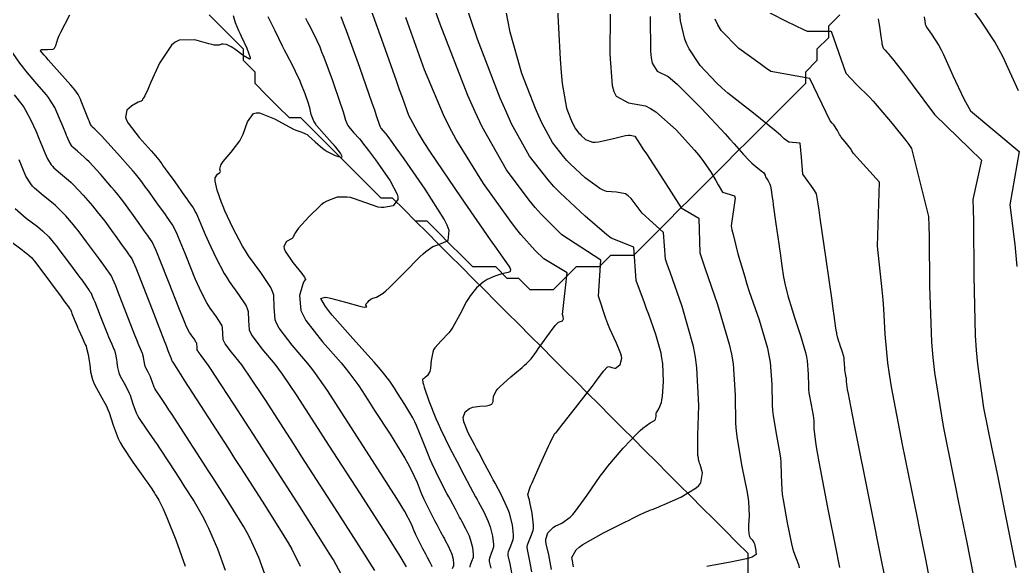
# Model space of a CAD drawing. Header units: metres. Extents: x 837117 to 838479, y 1189012 to 1191015.
# Drawn here: x 837686.6 to 837773.4, y 1190441.9 to 1190489.5 of the extents above; entities that cross this region are included whole.
import ezdxf

# ---------------------------------------------------------------- set-up
doc = ezdxf.new("R2010")
doc.units = ezdxf.units.M
doc.header["$LTSCALE"] = 0.3
for name, color, linetype in [('COTAS 10', 1, 'Continuous'), ('COTAS INT', 252, 'Continuous'), ('DRENAJE', 5, 'Continuous')]:
    doc.layers.add(name, color=color, linetype=linetype)

msp = doc.modelspace()

# ---------------------------------------------------------------- linework, layer by layer
at = {"layer": 'COTAS 10'}
for points in [[(837732.887, 1190441.624), (837732.653, 1190442.884), (837732.42, 1190443.842), (837732.402, 1190444.062), (837732.405, 1190444.261), (837732.58, 1190444.817), (837732.953, 1190445.205), (837733.079, 1190445.299), (837733.215, 1190445.387), (837733.792, 1190445.656), (837734.52, 1190446.171), (837734.752, 1190446.414), (837734.997, 1190446.701), (837735.992, 1190448.098), (837737.132, 1190449.749), (837737.469, 1190450.195), (837737.815, 1190450.637), (837739.141, 1190452.195), (837740.347, 1190453.463), (837740.616, 1190453.723), (837740.858, 1190453.944), (837741.502, 1190454.409), (837741.861, 1190454.619), (837741.924, 1190454.679), (837741.971, 1190454.738), (837742.008, 1190454.958), (837742.005, 1190455.197), (837742.027, 1190455.269), (837742.059, 1190455.343), (837742.254, 1190455.632), (837742.473, 1190456.182), (837742.52, 1190456.421), (837742.56, 1190456.698), (837742.654, 1190458.01), (837742.583, 1190459.587), (837742.52, 1190460.03), (837742.438, 1190460.476), (837741.982, 1190462.111), (837741.368, 1190463.84), (837741.186, 1190464.346), (837740.998, 1190464.863), (837740.277, 1190466.829), (837740.079, 1190469.709), (837738.086, 1190470.493), (837737.716, 1190470.8), (837735.813, 1190472.421), (837733.644, 1190474.454), (837733.107, 1190475.021), (837732.596, 1190475.59), (837730.98, 1190477.66), (837729.41, 1190480.489), (837728.929, 1190481.538), (837728.428, 1190482.701), (837726.45, 1190487.857), (837724.738, 1190492.958)], [(837761.981, 1190440.899), (837761.728, 1190442.145), (837761.493, 1190443.301), (837760.899, 1190446.232), (837760.225, 1190449.568), (837760.049, 1190450.443), (837759.877, 1190451.298), (837759.297, 1190454.208), (837758.856, 1190456.476), (837758.773, 1190456.926), (837758.706, 1190457.298), (837758.608, 1190457.998), (837758.602, 1190458.222), (837758.594, 1190458.293), (837758.584, 1190458.369), (837758.525, 1190458.679), (837758.466, 1190459.018), (837758.455, 1190459.113), (837758.448, 1190459.208), (837758.443, 1190459.555), (837758.417, 1190459.937), (837758.396, 1190460.055), (837758.369, 1190460.178), (837758.225, 1190460.665), (837758.059, 1190461.155), (837758.018, 1190461.281), (837757.98, 1190461.401), (837757.864, 1190461.8), (837757.776, 1190462.156), (837757.756, 1190462.25), (837757.738, 1190462.342), (837757.686, 1190462.658), (837757.53, 1190463.767), (837757.446, 1190464.359), (837757.343, 1190465.074), (837756.824, 1190468.688), (837756.311, 1190472.251), (837756.213, 1190472.934), (837756.134, 1190473.486), (837756.006, 1190474.385), (837755.821, 1190474.673), (837755.705, 1190474.839), (837755.562, 1190475.043), (837754.812, 1190476.095), (837754.691, 1190477.556), (837754.578, 1190478.798), (837753.582, 1190478.867), (837753.171, 1190479.154), (837752.868, 1190479.459), (837752.489, 1190479.805), (837750.495, 1190481.394), (837748.274, 1190483.161), (837747.751, 1190483.619), (837747.268, 1190484.063), (837745.858, 1190485.555), (837744.894, 1190487.006), (837744.693, 1190487.424), (837744.52, 1190487.849), (837744.132, 1190489.443), (837744.002, 1190491.15)], [(837773.596, 1190483.359), (837772.25, 1190486.296), (837771.888, 1190486.99), (837771.531, 1190487.631), (837770.279, 1190489.517), (837769.342, 1190490.823)], [(837711.46, 1190489.682), (837711.597, 1190489.408), (837711.731, 1190489.145), (837712.179, 1190488.282), (837712.683, 1190487.18), (837712.851, 1190486.765), (837713.033, 1190486.303), (837713.793, 1190484.24), (837714.481, 1190482.27), (837714.617, 1190481.866), (837714.73, 1190481.525), (837714.939, 1190480.803), (837715.08, 1190480.443), (837715.15, 1190480.329), (837715.233, 1190480.209), (837715.645, 1190479.724), (837716.147, 1190479.165), (837716.288, 1190478.998), (837716.429, 1190478.826), (837716.943, 1190478.16), (837717.547, 1190477.329), (837717.744, 1190477.052), (837717.954, 1190476.756), (837718.821, 1190475.519), (837719.443, 1190474.353), (837719.498, 1190474.101), (837719.503, 1190473.881), (837719.098, 1190473.34), (837718.285, 1190473.171), (837718.032, 1190473.184), (837717.767, 1190473.222), (837716.71, 1190473.578), (837715.635, 1190473.976), (837715.358, 1190474.04), (837715.09, 1190474.086), (837714.199, 1190474.086), (837713.314, 1190473.745), (837713.05, 1190473.575), (837712.777, 1190473.372), (837711.726, 1190472.367), (837710.85, 1190471.366), (837710.688, 1190471.166), (837710.562, 1190470.999), (837710.398, 1190470.673), (837710.345, 1190470.537), (837710.288, 1190470.49), (837710.213, 1190470.438), (837709.79, 1190470.217), (837709.546, 1190469.784), (837709.584, 1190469.599), (837709.668, 1190469.386), (837710.351, 1190468.381), (837711.117, 1190467.432), (837711.252, 1190467.255), (837711.354, 1190467.114), (837711.446, 1190466.912), (837711.289, 1190466.722), (837711.234, 1190466.589), (837711.175, 1190466.421), (837710.92, 1190465.521), (837711.054, 1190464.212), (837711.24, 1190463.786), (837711.49, 1190463.333), (837712.93, 1190461.466), (837714.546, 1190459.632), (837714.907, 1190459.2), (837715.231, 1190458.801), (837716.09, 1190457.632), (837716.881, 1190456.402), (837717.472, 1190455.485), (837718.813, 1190453.404), (837720.099, 1190451.327), (837720.373, 1190450.85), (837720.611, 1190450.417), (837721.176, 1190449.206), (837721.542, 1190448.267), (837721.655, 1190448.004), (837721.774, 1190447.74), (837722.244, 1190446.774), (837722.7, 1190445.896), (837722.81, 1190445.686), (837722.913, 1190445.491), (837723.223, 1190444.907), (837723.483, 1190444.423), (837723.554, 1190444.29), (837723.625, 1190444.158), (837723.877, 1190443.687), (837724.095, 1190443.222), (837724.144, 1190443.095), (837724.189, 1190442.967), (837724.311, 1190442.511), (837724.357, 1190442.107), (837724.353, 1190442.013), (837724.342, 1190441.926), (837724.245, 1190441.678)], [(837686.057, 1190482.998), (837686.728, 1190482.159), (837686.893, 1190481.917), (837687.049, 1190481.67), (837687.538, 1190480.744), (837687.93, 1190479.865), (837688.024, 1190479.648), (837688.113, 1190479.443), (837688.383, 1190478.798), (837688.611, 1190478.239), (837688.673, 1190478.088), (837688.735, 1190477.94), (837688.957, 1190477.417), (837689.263, 1190476.91), (837689.379, 1190476.772), (837689.508, 1190476.634), (837690.087, 1190476.144), (837690.795, 1190475.56), (837691.006, 1190475.363), (837691.224, 1190475.152), (837692.062, 1190474.262), (837692.887, 1190473.312), (837693.095, 1190473.061), (837693.294, 1190472.817), (837693.943, 1190471.98), (837694.529, 1190471.184), (837694.689, 1190470.964), (837694.848, 1190470.746), (837695.413, 1190469.96), (837695.888, 1190469.293), (837695.991, 1190469.149), (837696.08, 1190469.023), (837696.295, 1190468.716), (837696.65, 1190467.92), (837696.827, 1190467.486), (837697.037, 1190466.959), (837698.083, 1190464.283), (837699.105, 1190461.64), (837699.301, 1190461.134), (837699.459, 1190460.726), (837699.717, 1190460.066), (837699.726, 1190460.044), (837699.73, 1190460.032), (837699.735, 1190460.013), (837699.738, 1190459.993), (837699.74, 1190459.981), (837699.742, 1190459.96), (837699.748, 1190459.935), (837699.751, 1190459.928), (837699.755, 1190459.92), (837699.772, 1190459.888), (837699.791, 1190459.854), (837699.795, 1190459.844), (837699.8, 1190459.834), (837699.812, 1190459.795), (837699.828, 1190459.754), (837699.834, 1190459.741), (837699.841, 1190459.729), (837699.872, 1190459.68), (837700.314, 1190458.998), (837700.58, 1190458.586), (837700.908, 1190458.077), (837704.699, 1190452.185), (837705.271, 1190451.296), (837705.84, 1190450.413), (837707.871, 1190447.26), (837709.572, 1190444.539), (837709.933, 1190443.928), (837710.246, 1190443.378), (837710.979, 1190441.905)]]:
    msp.add_lwpolyline(points, dxfattribs=at)
at = {"layer": 'COTAS INT'}
for points in [[(837731.169, 1190441.407), (837730.966, 1190442.499), (837730.785, 1190443.358), (837730.782, 1190443.567), (837730.8, 1190443.762), (837731.037, 1190444.362), (837731.29, 1190445.008), (837731.317, 1190445.233), (837731.327, 1190445.478), (837731.209, 1190446.528), (837731.008, 1190447.496), (837730.965, 1190447.69), (837730.928, 1190447.85), (837730.84, 1190448.16), (837730.971, 1190448.62), (837731.072, 1190448.876), (837731.201, 1190449.187), (837731.901, 1190450.774), (837732.624, 1190452.358), (837732.767, 1190452.667), (837732.886, 1190452.92), (837733.111, 1190453.369), (837733.167, 1190453.44), (837733.18, 1190453.456), (837733.191, 1190453.47), (837733.222, 1190453.505), (837733.243, 1190453.525), (837733.248, 1190453.528), (837733.252, 1190453.531), (837733.268, 1190453.536), (837733.279, 1190453.537), (837733.281, 1190453.537), (837733.283, 1190453.538), (837733.288, 1190453.54), (837733.29, 1190453.543), (837733.29, 1190453.545), (837733.291, 1190453.546), (837733.291, 1190453.553), (837733.296, 1190453.563), (837733.298, 1190453.566), (837733.302, 1190453.57), (837733.321, 1190453.587), (837733.623, 1190453.966), (837733.805, 1190454.199), (837734.03, 1190454.487), (837735.199, 1190455.988), (837736.424, 1190457.572), (837736.684, 1190457.912), (837736.909, 1190458.209), (837737.439, 1190458.929), (837737.734, 1190459.246), (837737.812, 1190459.29), (837737.888, 1190459.314), (837738.148, 1190459.243), (837738.41, 1190459.163), (837738.487, 1190459.183), (837738.567, 1190459.22), (837738.869, 1190459.504), (837739.013, 1190460.031), (837738.993, 1190460.22), (837738.946, 1190460.429), (837738.56, 1190461.343), (837737.981, 1190462.604), (837737.813, 1190463.031), (837737.641, 1190463.493), (837736.994, 1190465.442), (837737.18, 1190468.575), (837733.787, 1190470.809), (837731.989, 1190472.59), (837731.471, 1190473.182), (837730.945, 1190473.818), (837728.972, 1190476.473), (837726.851, 1190480.203), (837726.231, 1190481.517), (837725.597, 1190482.952), (837723.191, 1190489.152), (837720.745, 1190495.997)], [(837716.817, 1190491.343), (837718.074, 1190487.847), (837719.353, 1190484.249), (837719.626, 1190483.482), (837719.863, 1190482.814), (837720.428, 1190481.228), (837721.326, 1190479.564), (837721.774, 1190478.847), (837722.308, 1190478.018), (837724.956, 1190474.099), (837727.554, 1190470.349), (837728.057, 1190469.628), (837728.466, 1190469.043), (837729.161, 1190468.077), (837729.234, 1190467.985), (837729.251, 1190467.952), (837729.267, 1190467.917), (837729.31, 1190467.762), (837729.299, 1190467.618), (837729.281, 1190467.588), (837729.255, 1190467.564), (837729.108, 1190467.513), (837728.815, 1190467.453), (837728.698, 1190467.422), (837728.566, 1190467.384), (837727.959, 1190467.198), (837727.283, 1190466.903), (837727.107, 1190466.798), (837726.936, 1190466.682), (837726.36, 1190466.179), (837725.805, 1190465.475), (837725.648, 1190465.233), (837725.489, 1190464.97), (837724.903, 1190463.852), (837724.289, 1190462.738), (837724.114, 1190462.478), (837723.935, 1190462.238), (837723.272, 1190461.549), (837722.724, 1190460.95), (837722.619, 1190460.768), (837722.535, 1190460.579), (837722.4, 1190459.839), (837722.349, 1190459.16), (837722.318, 1190459.01), (837722.28, 1190458.876), (837722.079, 1190458.53), (837721.862, 1190458.337), (837721.812, 1190458.3), (837721.768, 1190458.27), (837721.646, 1190458.221), (837721.676, 1190457.928), (837721.727, 1190457.745), (837721.797, 1190457.517), (837722.205, 1190456.324), (837722.808, 1190454.789), (837723.002, 1190454.345), (837723.206, 1190453.893), (837724.039, 1190452.194), (837724.861, 1190450.613), (837725.058, 1190450.235), (837725.243, 1190449.884), (837725.801, 1190448.833), (837726.27, 1190447.961), (837726.398, 1190447.723), (837726.525, 1190447.485), (837726.978, 1190446.637), (837727.371, 1190445.8), (837727.46, 1190445.57), (837727.54, 1190445.341), (837727.76, 1190444.519), (837727.842, 1190443.792), (837727.835, 1190443.623), (837727.816, 1190443.467), (837727.641, 1190443.02), (837727.477, 1190442.605), (837727.465, 1190442.469), (837727.467, 1190442.325), (837727.592, 1190441.73)], [(837733.343, 1190491.601), (837733.645, 1190486.105), (837733.735, 1190484.965), (837733.828, 1190483.991), (837734.187, 1190481.855), (837734.541, 1190480.934), (837734.63, 1190480.726), (837734.716, 1190480.539), (837734.996, 1190480.034), (837735.285, 1190479.664), (837735.376, 1190479.562), (837735.472, 1190479.461), (837735.86, 1190479.098), (837736.471, 1190478.888), (837736.708, 1190478.883), (837736.975, 1190478.901), (837738.182, 1190479.159), (837739.335, 1190479.446), (837739.566, 1190479.481), (837739.76, 1190479.498), (837740.145, 1190479.402), (837740.615, 1190478.682), (837740.862, 1190478.305), (837741.161, 1190477.852), (837742.662, 1190475.575), (837744.189, 1190473.145), (837745.738, 1190472.265), (837745.824, 1190469.215), (837746.026, 1190468.603), (837746.259, 1190467.911), (837747.357, 1190464.733), (837748.386, 1190461.266), (837748.574, 1190460.39), (837748.722, 1190459.552), (837748.907, 1190456.828), (837748.945, 1190454.36), (837748.999, 1190453.682), (837749.072, 1190453.007), (837749.491, 1190450.589), (837749.917, 1190448.467), (837749.993, 1190447.979), (837750.052, 1190447.534), (837750.113, 1190446.284), (837750.077, 1190445.457), (837750.074, 1190445.278), (837750.073, 1190445.121), (837750.096, 1190444.737), (837750.164, 1190444.506), (837750.192, 1190444.446), (837750.223, 1190444.388), (837750.371, 1190444.191), (837750.521, 1190443.98), (837750.554, 1190443.913), (837750.583, 1190443.842), (837750.659, 1190443.557), (837750.7, 1190443.269), (837750.708, 1190443.197), (837750.714, 1190443.129), (837750.722, 1190442.91), (837750.381, 1190442.691), (837750.166, 1190442.622), (837749.899, 1190442.551), (837748.503, 1190442.263), (837747.029, 1190441.988), (837746.713, 1190441.924), (837746.437, 1190441.866)], [(837734.819, 1190441.839), (837734.772, 1190442.036), (837734.755, 1190442.12), (837734.737, 1190442.217), (837734.661, 1190442.675), (837735.033, 1190443.33), (837735.297, 1190443.552), (837735.631, 1190443.792), (837737.422, 1190444.803), (837739.281, 1190445.735), (837739.659, 1190445.925), (837739.977, 1190446.085), (837740.629, 1190446.416), (837740.875, 1190446.54), (837740.937, 1190446.569), (837740.996, 1190446.596), (837741.187, 1190446.676), (837741.367, 1190446.742), (837741.419, 1190446.76), (837741.472, 1190446.779), (837741.674, 1190446.846), (837742.182, 1190447.053), (837742.429, 1190447.16), (837742.722, 1190447.288), (837744.162, 1190447.927), (837745.51, 1190448.725), (837745.745, 1190448.953), (837745.919, 1190449.184), (837746.049, 1190450.043), (837745.838, 1190450.757), (837745.798, 1190450.896), (837745.766, 1190451.009), (837745.717, 1190451.208), (837745.71, 1190451.279), (837745.704, 1190451.312), (837745.696, 1190451.352), (837745.655, 1190451.544), (837745.635, 1190452.355), (837745.64, 1190452.785), (837745.651, 1190453.304), (837745.729, 1190455.919), (837745.573, 1190459.187), (837745.435, 1190460.118), (837745.257, 1190461.059), (837744.274, 1190464.552), (837743.226, 1190467.534), (837743.008, 1190468.153), (837742.82, 1190468.683), (837742.658, 1190470.997), (837740.808, 1190472.699), (837739.836, 1190473.975), (837739.586, 1190474.199), (837739.345, 1190474.368), (837738.548, 1190474.515), (837737.682, 1190474.574), (837737.397, 1190474.688), (837737.094, 1190474.844), (837735.836, 1190475.759), (837734.558, 1190476.958), (837734.242, 1190477.292), (837733.941, 1190477.627), (837732.988, 1190478.847), (837732.063, 1190480.514), (837731.78, 1190481.132), (837731.484, 1190481.817), (837730.318, 1190484.856), (837729.283, 1190488.475), (837729.07, 1190489.526), (837728.889, 1190490.599)], [(837717.503, 1190441.524), (837717.095, 1190442.168), (837716.595, 1190442.956), (837714.009, 1190446.984), (837711.133, 1190451.449), (837710.448, 1190452.511), (837709.813, 1190453.498), (837707.923, 1190456.435), (837706.518, 1190458.556), (837706.188, 1190459.028), (837705.883, 1190459.452), (837704.997, 1190460.567), (837704.443, 1190461.295), (837704.347, 1190461.475), (837704.277, 1190461.645), (837704.233, 1190462.181), (837704.22, 1190462.695), (837704.17, 1190462.852), (837704.099, 1190463.015), (837703.674, 1190463.656), (837703.135, 1190464.397), (837702.992, 1190464.622), (837702.852, 1190464.856), (837702.367, 1190465.776), (837701.865, 1190466.89), (837701.714, 1190467.247), (837701.557, 1190467.625), (837700.945, 1190469.162), (837700.385, 1190470.565), (837700.261, 1190470.858), (837700.15, 1190471.11), (837699.86, 1190471.675), (837699.528, 1190472.148), (837699.39, 1190472.342), (837699.233, 1190472.564), (837698.5, 1190473.592), (837697.76, 1190474.625), (837697.598, 1190474.85), (837697.455, 1190475.049), (837697.093, 1190475.547), (837696.635, 1190476.105), (837696.431, 1190476.342), (837696.194, 1190476.614), (837695.061, 1190477.896), (837693.934, 1190479.143), (837693.701, 1190479.395), (837693.502, 1190479.605), (837693.068, 1190480.025), (837692.886, 1190480.179), (837692.845, 1190480.223), (837692.809, 1190480.266), (837692.712, 1190480.426), (837692.588, 1190480.725), (837692.535, 1190480.856), (837692.473, 1190481.008), (837692.178, 1190481.735), (837691.883, 1190482.46), (837691.82, 1190482.613), (837691.766, 1190482.744), (837691.64, 1190483.041), (837691.346, 1190483.431), (837691.186, 1190483.621), (837690.993, 1190483.846), (837690.01, 1190484.954), (837689.023, 1190486.058), (837688.826, 1190486.281), (837688.663, 1190486.468), (837688.353, 1190486.841), (837688.39, 1190486.944), (837688.446, 1190486.961), (837688.522, 1190486.972), (837688.961, 1190486.967), (837689.416, 1190486.995), (837689.502, 1190487.027), (837689.57, 1190487.068), (837689.673, 1190487.304), (837689.857, 1190487.899), (837689.976, 1190488.167), (837690.124, 1190488.48), (837690.908, 1190489.983)], [(837705.13, 1190489.925), (837705.318, 1190489.309), (837705.611, 1190488.604), (837705.716, 1190488.369), (837705.831, 1190488.117), (837706.334, 1190487.06), (837706.631, 1190486.25), (837706.616, 1190486.154), (837706.56, 1190486.112), (837706.006, 1190486.422), (837705.279, 1190486.978), (837705.114, 1190487.091), (837704.965, 1190487.187), (837704.554, 1190487.384), (837704.27, 1190487.428), (837704.2, 1190487.427), (837704.135, 1190487.419), (837703.929, 1190487.343), (837703.494, 1190487.342), (837703.282, 1190487.382), (837703.032, 1190487.44), (837701.802, 1190487.793), (837700.427, 1190487.768), (837700.086, 1190487.587), (837699.761, 1190487.331), (837698.733, 1190485.778), (837697.976, 1190484.097), (837697.823, 1190483.759), (837697.694, 1190483.478), (837697.431, 1190482.924), (837697.347, 1190482.768), (837697.331, 1190482.737), (837697.319, 1190482.711), (837697.299, 1190482.662), (837697.293, 1190482.651), (837697.289, 1190482.649), (837697.284, 1190482.648), (837697.259, 1190482.646), (837697.238, 1190482.638), (837697.236, 1190482.631), (837697.235, 1190482.624), (837697.248, 1190482.581), (837697.203, 1190482.513), (837697.165, 1190482.489), (837697.118, 1190482.463), (837696.856, 1190482.352), (837696.503, 1190482.17), (837696.397, 1190482.099), (837696.288, 1190482.02), (837695.864, 1190481.661), (837695.758, 1190481.044), (837695.849, 1190480.802), (837695.991, 1190480.529), (837696.94, 1190479.287), (837697.988, 1190478.108), (837698.194, 1190477.875), (837698.363, 1190477.684), (837698.667, 1190477.33), (837698.918, 1190476.982), (837699.053, 1190476.793), (837699.216, 1190476.565), (837700.044, 1190475.407), (837700.905, 1190474.199), (837701.09, 1190473.939), (837701.251, 1190473.711), (837701.642, 1190473.154), (837701.893, 1190472.724), (837701.966, 1190472.576), (837702.041, 1190472.415), (837702.328, 1190471.727), (837702.707, 1190470.814), (837702.841, 1190470.511), (837702.988, 1190470.186), (837703.62, 1190468.833), (837704.36, 1190467.426), (837704.575, 1190467.068), (837704.794, 1190466.723), (837705.619, 1190465.591), (837706.268, 1190464.61), (837706.376, 1190464.361), (837706.453, 1190464.121), (837706.472, 1190463.335), (837706.54, 1190462.516), (837706.647, 1190462.256), (837706.793, 1190461.981), (837707.642, 1190460.866), (837708.771, 1190459.512), (837709.094, 1190459.086), (837709.422, 1190458.637), (837710.645, 1190456.834), (837712.259, 1190454.326), (837713.463, 1190452.457), (837716.198, 1190448.212), (837718.7, 1190444.313), (837719.183, 1190443.553), (837719.576, 1190442.932), (837720.235, 1190441.841)], [(837722.487, 1190441.857), (837722.457, 1190441.933), (837722.326, 1190442.212), (837722.175, 1190442.495), (837722.133, 1190442.574), (837722.09, 1190442.654), (837721.934, 1190442.944), (837721.686, 1190443.412), (837721.62, 1190443.538), (837721.346, 1190444.065), (837721.064, 1190444.644), (837720.993, 1190444.802), (837720.925, 1190444.96), (837720.706, 1190445.524), (837720.094, 1190446.674), (837719.778, 1190447.202), (837719.4, 1190447.82), (837717.505, 1190450.808), (837715.467, 1190453.971), (837714.57, 1190455.364), (837713.367, 1190457.233), (837712.327, 1190458.719), (837712.001, 1190459.143), (837711.659, 1190459.572), (837710.286, 1190461.166), (837709.144, 1190462.666), (837708.948, 1190463.036), (837708.803, 1190463.387), (837708.712, 1190464.489), (837708.686, 1190465.547), (837708.582, 1190465.869), (837708.436, 1190466.205), (837707.563, 1190467.526), (837706.488, 1190468.974), (837706.217, 1190469.39), (837705.956, 1190469.813), (837705.107, 1190471.397), (837704.426, 1190472.891), (837704.271, 1190473.258), (837704.13, 1190473.605), (837703.745, 1190474.687), (837703.571, 1190475.477), (837703.564, 1190475.64), (837703.575, 1190475.779), (837703.762, 1190476.076), (837703.981, 1190476.228), (837704.013, 1190476.274), (837704.031, 1190476.322), (837703.992, 1190476.512), (837704.065, 1190476.863), (837704.154, 1190477.014), (837704.274, 1190477.187), (837704.954, 1190478.003), (837705.709, 1190478.998), (837705.875, 1190479.283), (837706.022, 1190479.573), (837706.398, 1190480.654), (837706.914, 1190481.369), (837707.149, 1190481.427), (837707.424, 1190481.424), (837708.751, 1190480.911), (837710.081, 1190480.179), (837710.357, 1190480.039), (837710.594, 1190479.927), (837711.118, 1190479.747), (837711.46, 1190479.616), (837711.582, 1190479.535), (837711.716, 1190479.434), (837712.299, 1190478.907), (837712.967, 1190478.325), (837713.154, 1190478.189), (837713.343, 1190478.065), (837714.036, 1190477.708), (837714.535, 1190477.568), (837714.601, 1190477.58), (837714.637, 1190477.614), (837714.506, 1190477.92), (837714.083, 1190478.446), (837713.934, 1190478.618), (837713.771, 1190478.801), (837713.068, 1190479.561), (837712.413, 1190480.332), (837712.28, 1190480.524), (837712.169, 1190480.705), (837711.944, 1190481.278), (837711.81, 1190481.867), (837711.757, 1190482.058), (837711.696, 1190482.262), (837711.417, 1190483.099), (837711.053, 1190484.028), (837710.939, 1190484.29), (837710.819, 1190484.554), (837710.336, 1190485.522), (837709.783, 1190486.588), (837709.618, 1190486.913), (837709.448, 1190487.251), (837708.791, 1190488.581), (837708.2, 1190489.816)], [(837725.807, 1190441.808), (837725.806, 1190441.921), (837725.816, 1190442.026), (837725.943, 1190442.349), (837726.079, 1190442.697), (837726.094, 1190442.818), (837726.099, 1190442.949), (837726.036, 1190443.515), (837725.865, 1190444.154), (837725.802, 1190444.333), (837725.733, 1190444.511), (837725.428, 1190445.162), (837725.075, 1190445.822), (837724.976, 1190446.006), (837724.877, 1190446.192), (837724.512, 1190446.87), (837724.078, 1190447.687), (837723.934, 1190447.961), (837723.78, 1190448.254), (837723.141, 1190449.484), (837722.483, 1190450.835), (837722.317, 1190451.205), (837722.159, 1190451.574), (837721.646, 1190452.889), (837721.129, 1190454.159), (837720.968, 1190454.499), (837720.798, 1190454.833), (837720.12, 1190455.999), (837719.476, 1190456.999), (837719.192, 1190457.44), (837718.812, 1190458.031), (837718.136, 1190458.883), (837717.814, 1190459.258), (837717.434, 1190459.693), (837715.574, 1190461.766), (837713.785, 1190463.799), (837713.449, 1190464.209), (837713.183, 1190464.553), (837712.796, 1190465.242), (837713.163, 1190465.352), (837713.37, 1190465.331), (837713.624, 1190465.287), (837714.926, 1190464.94), (837716.188, 1190464.574), (837716.417, 1190464.519), (837716.594, 1190464.483), (837716.798, 1190464.518), (837716.704, 1190464.657), (837716.693, 1190464.686), (837716.687, 1190464.712), (837716.721, 1190464.771), (837716.779, 1190464.802), (837716.79, 1190464.809), (837716.798, 1190464.815), (837716.805, 1190464.834), (837716.827, 1190464.879), (837716.845, 1190464.902), (837716.867, 1190464.93), (837716.988, 1190465.068), (837717.178, 1190465.213), (837717.244, 1190465.246), (837717.316, 1190465.275), (837717.624, 1190465.35), (837718.209, 1190465.715), (837718.456, 1190465.926), (837718.739, 1190466.185), (837720.068, 1190467.518), (837721.403, 1190468.865), (837721.691, 1190469.133), (837721.943, 1190469.354), (837722.554, 1190469.774), (837722.988, 1190469.931), (837723.127, 1190469.987), (837723.275, 1190470.049), (837723.878, 1190470.316), (837723.97, 1190471.187), (837723.796, 1190471.629), (837723.535, 1190472.158), (837721.87, 1190474.793), (837720.035, 1190477.425), (837719.667, 1190477.952), (837719.359, 1190478.392), (837718.752, 1190479.249), (837718.542, 1190479.521), (837718.484, 1190479.591), (837718.427, 1190479.659), (837718.222, 1190479.887), (837718.054, 1190480.085), (837718.02, 1190480.134), (837717.991, 1190480.181), (837717.934, 1190480.328), (837717.649, 1190481.182), (837717.478, 1190481.675), (837717.267, 1190482.278), (837716.169, 1190485.381), (837715.012, 1190488.578), (837714.764, 1190489.24), (837714.546, 1190489.805)], [(837729.451, 1190441.191), (837729.279, 1190442.115), (837729.126, 1190442.842), (837729.124, 1190443.018), (837729.139, 1190443.183), (837729.339, 1190443.691), (837729.553, 1190444.237), (837729.576, 1190444.428), (837729.584, 1190444.635), (837729.485, 1190445.524), (837729.216, 1190446.528), (837729.118, 1190446.808), (837729.009, 1190447.089), (837728.529, 1190448.111), (837727.975, 1190449.148), (837727.82, 1190449.439), (837727.663, 1190449.731), (837727.09, 1190450.796), (837726.516, 1190451.872), (837726.358, 1190452.17), (837726.201, 1190452.468), (837725.639, 1190453.545), (837725.256, 1190454.481), (837725.212, 1190454.69), (837725.194, 1190454.877), (837725.352, 1190455.373), (837725.753, 1190455.662), (837725.889, 1190455.719), (837726.035, 1190455.766), (837726.65, 1190455.853), (837727.225, 1190455.894), (837727.345, 1190455.912), (837727.449, 1190455.933), (837727.684, 1190456.035), (837727.785, 1190456.21), (837727.804, 1190456.277), (837727.82, 1190456.353), (837727.845, 1190456.696), (837728.077, 1190457.202), (837728.222, 1190457.381), (837728.403, 1190457.577), (837729.349, 1190458.424), (837730.333, 1190459.243), (837730.538, 1190459.421), (837730.714, 1190459.579), (837731.105, 1190459.972), (837731.437, 1190460.426), (837731.575, 1190460.621), (837731.733, 1190460.846), (837732.474, 1190461.909), (837733.216, 1190462.891), (837733.375, 1190463.065), (837733.514, 1190463.195), (837733.85, 1190463.312), (837733.923, 1190463.48), (837733.897, 1190463.642), (837733.85, 1190463.855), (837734.261, 1190467.47), (837732.229, 1190468.699), (837731.474, 1190469.443), (837730.227, 1190470.817), (837729.764, 1190471.405), (837729.249, 1190472.084), (837726.964, 1190475.286), (837724.58, 1190479.11), (837724.003, 1190480.182), (837723.462, 1190481.258), (837721.809, 1190485.19), (837720.506, 1190488.841), (837720.185, 1190489.74)], [(837738.009, 1190490.029), (837737.967, 1190486.562), (837738.165, 1190483.813), (837738.321, 1190483.299), (837738.522, 1190482.893), (837739.614, 1190482.321), (837741.088, 1190482.034), (837741.53, 1190481.808), (837741.986, 1190481.518), (837743.756, 1190479.943), (837745.35, 1190478.177), (837745.696, 1190477.768), (837746, 1190477.393), (837746.755, 1190476.324), (837747.209, 1190475.534), (837747.433, 1190475.143), (837747.79, 1190474.523), (837748.844, 1190474.196), (837748.901, 1190473.991), (837748.543, 1190471.59), (837748.623, 1190471.223), (837748.715, 1190470.826), (837749.147, 1190469.146), (837749.737, 1190467.121), (837749.93, 1190466.508), (837750.135, 1190465.87), (837750.98, 1190463.377), (837751.714, 1190460.903), (837751.848, 1190460.278), (837751.953, 1190459.68), (837752.086, 1190457.737), (837752.113, 1190455.976), (837752.151, 1190455.492), (837752.203, 1190455.011), (837752.502, 1190453.286), (837752.803, 1190451.713), (837752.855, 1190451.327), (837752.894, 1190450.963), (837752.924, 1190449.829), (837752.966, 1190448.59), (837753.012, 1190448.16), (837753.074, 1190447.693), (837753.422, 1190445.692), (837753.815, 1190443.848), (837753.906, 1190443.48), (837753.988, 1190443.173), (837754.22, 1190442.578), (837754.427, 1190442.043), (837754.495, 1190441.774)], [(837741.486, 1190489.845), (837741.52, 1190486.806), (837741.577, 1190486.231), (837741.654, 1190485.771), (837742.103, 1190485.072), (837743.049, 1190484.605), (837743.44, 1190484.291), (837743.887, 1190483.898), (837745.966, 1190481.811), (837748.016, 1190479.61), (837748.444, 1190479.144), (837748.813, 1190478.74), (837749.642, 1190477.801), (837750.094, 1190477.296), (837750.225, 1190477.166), (837750.359, 1190477.041), (837750.863, 1190476.624), (837751.28, 1190476.291), (837751.36, 1190476.219), (837751.423, 1190476.155), (837751.522, 1190475.994), (837751.557, 1190475.857), (837751.581, 1190475.808), (837751.611, 1190475.753), (837751.767, 1190475.514), (837751.93, 1190475.227), (837751.963, 1190475.142), (837751.992, 1190475.055), (837752.053, 1190474.72), (837752.132, 1190474.054), (837752.171, 1190473.758), (837752.218, 1190473.413), (837752.451, 1190471.766), (837752.702, 1190470.006), (837752.76, 1190469.591), (837752.814, 1190469.207), (837752.965, 1190468.081), (837753.12, 1190467.12), (837753.176, 1190466.841), (837753.237, 1190466.555), (837753.506, 1190465.473), (837753.859, 1190464.261), (837753.974, 1190463.894), (837754.097, 1190463.513), (837754.602, 1190462.021), (837755.041, 1190460.54), (837755.122, 1190460.167), (837755.185, 1190459.809), (837755.264, 1190458.646), (837755.28, 1190457.592), (837755.303, 1190457.303), (837755.334, 1190457.014), (837755.513, 1190455.982), (837755.693, 1190455.041), (837755.724, 1190454.81), (837755.748, 1190454.592), (837755.766, 1190453.914), (837755.926, 1190452.493), (837756.039, 1190451.808), (837756.181, 1190450.996), (837756.943, 1190447.009), (837757.723, 1190443.126), (837757.876, 1190442.381), (837758.003, 1190441.777)], [(837765.956, 1190440.216), (837765.519, 1190442.504), (837764.964, 1190445.23), (837764.756, 1190446.256), (837764.524, 1190447.399), (837763.489, 1190452.504), (837762.532, 1190457.554), (837762.349, 1190458.661), (837762.203, 1190459.643), (837761.971, 1190462.142), (837761.87, 1190464.337), (837761.806, 1190465.128), (837761.726, 1190465.998), (837761.307, 1190469.803), (837761.473, 1190475.384), (837759.229, 1190477.888), (837759.082, 1190478.123), (837758.942, 1190478.335), (837758.498, 1190478.908), (837758.153, 1190479.318), (837758.074, 1190479.427), (837758.004, 1190479.535), (837757.813, 1190479.907), (837757.506, 1190480.377), (837757.363, 1190480.546), (837757.195, 1190480.731), (837755.411, 1190484.421), (837751.998, 1190485.034), (837751.552, 1190485.362), (837751.085, 1190485.703), (837749.231, 1190487.049), (837747.67, 1190488.622), (837747.389, 1190489.106), (837747.172, 1190489.61)], [(837751.923, 1190490.141), (837753.397, 1190489.409), (837754.852, 1190488.702), (837755.164, 1190488.549), (837757.274, 1190488.554), (837758.539, 1190484.901), (837759.491, 1190483.919), (837760.606, 1190482.798), (837760.938, 1190482.439), (837761.28, 1190482.059), (837762.597, 1190480.512), (837763.786, 1190479.011), (837764.048, 1190478.661), (837764.28, 1190478.339), (837765.754, 1190472.409), (837765.781, 1190471.569), (837765.803, 1190470.625), (837765.835, 1190466.341), (837766.015, 1190461.444), (837766.13, 1190460.113), (837766.273, 1190458.792), (837767.024, 1190454.109), (837767.905, 1190449.769), (837768.129, 1190448.664), (837768.345, 1190447.6), (837769.056, 1190444.109), (837769.668, 1190441.007)], [(837761.369, 1190489.626), (837761.434, 1190489.277), (837761.489, 1190488.961), (837761.612, 1190488.099), (837761.674, 1190487.56), (837761.69, 1190487.449), (837761.707, 1190487.354), (837761.764, 1190487.147), (837761.831, 1190487.046), (837761.853, 1190487.018), (837761.876, 1190486.99), (837761.974, 1190486.888), (837762.156, 1190486.692), (837762.232, 1190486.604), (837762.319, 1190486.502), (837762.727, 1190486.011), (837763.565, 1190484.928), (837763.924, 1190484.453), (837764.337, 1190483.902), (837766.287, 1190481.278), (837770.376, 1190477.317), (837769.614, 1190473.87), (837769.642, 1190473.001), (837769.664, 1190471.995), (837769.696, 1190467.226), (837769.826, 1190462.018), (837769.91, 1190460.735), (837770.013, 1190459.521), (837770.56, 1190455.714), (837771.286, 1190452.139), (837771.503, 1190451.071), (837771.727, 1190449.97), (837772.594, 1190445.714), (837773.379, 1190441.798)], [(837765.391, 1190489.794), (837765.431, 1190489.422), (837765.456, 1190489.159), (837765.51, 1190489.047), (837765.585, 1190488.917), (837766.025, 1190488.304), (837766.66, 1190487.306), (837766.857, 1190486.934), (837767.064, 1190486.52), (837767.89, 1190484.68), (837768.841, 1190482.661), (837769.126, 1190482.135), (837769.422, 1190481.623), (837773.652, 1190478.073), (837772.837, 1190473.42), (837773.291, 1190469.968), (837773.377, 1190469.004), (837773.447, 1190468.038)], [(837714.587, 1190441.143), (837713.874, 1190442.451), (837713.514, 1190443.048), (837713.083, 1190443.747), (837710.94, 1190447.122), (837708.476, 1190450.946), (837707.843, 1190451.929), (837707.232, 1190452.879), (837705.201, 1190456.036), (837703.613, 1190458.474), (837703.281, 1190458.971), (837702.996, 1190459.391), (837702.353, 1190460.267), (837702.092, 1190460.61), (837702.047, 1190460.695), (837702.014, 1190460.775), (837701.993, 1190461.027), (837701.987, 1190461.269), (837701.963, 1190461.343), (837701.93, 1190461.42), (837701.73, 1190461.722), (837701.476, 1190462.07), (837701.409, 1190462.177), (837701.343, 1190462.287), (837701.115, 1190462.72), (837700.743, 1190463.595), (837700.586, 1190463.983), (837700.407, 1190464.435), (837699.563, 1190466.597), (837698.729, 1190468.715), (837698.556, 1190469.141), (837698.407, 1190469.496), (837698.078, 1190470.196), (837697.804, 1190470.586), (837697.69, 1190470.746), (837697.561, 1190470.928), (837696.957, 1190471.776), (837696.304, 1190472.685), (837696.143, 1190472.907), (837695.992, 1190473.117), (837695.518, 1190473.763), (837694.964, 1190474.461), (837694.763, 1190474.701), (837694.54, 1190474.963), (837693.562, 1190476.079), (837692.579, 1190477.148), (837692.353, 1190477.379), (837692.148, 1190477.582), (837691.578, 1190478.084), (837691.197, 1190478.407), (837691.112, 1190478.497), (837691.036, 1190478.588), (837690.834, 1190478.921), (837690.662, 1190479.332), (837690.604, 1190479.472), (837690.542, 1190479.624), (837690.28, 1190480.266), (837689.998, 1190480.952), (837689.922, 1190481.13), (837689.848, 1190481.304), (837689.589, 1190481.892), (837689.197, 1190482.551), (837689.04, 1190482.769), (837688.86, 1190483.003), (837688.033, 1190483.976), (837687.078, 1190485.106), (837686.818, 1190485.438), (837686.559, 1190485.779), (837685.64, 1190487.078)], [(837707.89, 1190441.207), (837707.371, 1190442.667), (837706.617, 1190444.305), (837706.351, 1190444.807), (837706.06, 1190445.331), (837704.802, 1190447.398), (837703.367, 1190449.625), (837702.965, 1190450.249), (837702.561, 1190450.876), (837701.086, 1190453.17), (837699.816, 1190455.131), (837699.542, 1190455.549), (837699.301, 1190455.913), (837698.711, 1190456.775), (837698.392, 1190457.262), (837698.322, 1190457.39), (837698.26, 1190457.513), (837698.103, 1190457.933), (837697.977, 1190458.32), (837697.935, 1190458.423), (837697.89, 1190458.524), (837697.7, 1190458.875), (837697.526, 1190459.192), (837697.49, 1190459.271), (837697.46, 1190459.348), (837697.399, 1190459.595), (837697.372, 1190459.813), (837697.364, 1190459.871), (837697.356, 1190459.928), (837697.324, 1190460.128), (837697.276, 1190460.327), (837697.257, 1190460.384), (837697.236, 1190460.442), (837697.14, 1190460.661), (837696.87, 1190461.31), (837696.738, 1190461.64), (837696.583, 1190462.035), (837695.817, 1190464.003), (837695.054, 1190465.955), (837694.901, 1190466.339), (837694.772, 1190466.656), (837694.513, 1190467.237), (837694.356, 1190467.461), (837694.291, 1190467.553), (837694.216, 1190467.657), (837693.87, 1190468.144), (837693.391, 1190468.806), (837693.234, 1190469.022), (837693.066, 1190469.251), (837692.368, 1190470.197), (837691.624, 1190471.173), (837691.427, 1190471.421), (837691.233, 1190471.66), (837690.563, 1190472.446), (837689.868, 1190473.156), (837689.659, 1190473.347), (837689.442, 1190473.537), (837688.596, 1190474.203), (837687.819, 1190474.862), (837687.645, 1190475.046), (837687.49, 1190475.232), (837687.079, 1190475.912), (837686.809, 1190476.547), (837686.743, 1190476.705), (837686.68, 1190476.854), (837686.485, 1190477.329)], [(837686.13, 1190473.089), (837687.105, 1190472.262), (837688.089, 1190471.514), (837688.312, 1190471.332), (837688.513, 1190471.16), (837689.064, 1190470.629), (837689.579, 1190470.009), (837689.759, 1190469.781), (837689.954, 1190469.529), (837690.794, 1190468.413), (837691.603, 1190467.318), (837691.779, 1190467.079), (837691.935, 1190466.866), (837692.326, 1190466.328), (837692.544, 1190466.022), (837692.591, 1190465.956), (837692.632, 1190465.898), (837692.731, 1190465.757), (837692.893, 1190465.392), (837692.975, 1190465.193), (837693.071, 1190464.951), (837693.551, 1190463.724), (837694.06, 1190462.43), (837694.175, 1190462.146), (837694.28, 1190461.895), (837694.563, 1190461.257), (837694.745, 1190460.841), (837694.785, 1190460.73), (837694.821, 1190460.621), (837694.913, 1190460.242), (837694.974, 1190459.864), (837694.99, 1190459.755), (837695.005, 1190459.644), (837695.056, 1190459.229), (837695.172, 1190458.76), (837695.229, 1190458.615), (837695.296, 1190458.463), (837695.628, 1190457.861), (837695.989, 1190457.194), (837696.075, 1190457.002), (837696.155, 1190456.806), (837696.394, 1190456.071), (837696.693, 1190455.273), (837696.81, 1190455.038), (837696.943, 1190454.796), (837697.55, 1190453.87), (837698.288, 1190452.827), (837698.504, 1190452.512), (837698.724, 1190452.185), (837699.562, 1190450.908), (837700.424, 1190449.568), (837700.66, 1190449.202), (837700.894, 1190448.837), (837701.732, 1190447.536), (837702.549, 1190446.122), (837702.77, 1190445.687), (837702.989, 1190445.232), (837703.762, 1190443.429), (837704.43, 1190441.552)], [(837685.614, 1190470.322), (837686.735, 1190469.491), (837686.964, 1190469.316), (837687.158, 1190469.164), (837687.564, 1190468.812), (837687.925, 1190468.358), (837688.091, 1190468.141), (837688.284, 1190467.884), (837689.219, 1190466.63), (837690.14, 1190465.386), (837690.325, 1190465.136), (837690.479, 1190464.926), (837690.783, 1190464.512), (837690.872, 1190464.387), (837690.891, 1190464.36), (837690.908, 1190464.336), (837690.949, 1190464.278), (837691.015, 1190464.128), (837691.049, 1190464.047), (837691.088, 1190463.948), (837691.285, 1190463.444), (837691.538, 1190462.825), (837691.613, 1190462.652), (837691.69, 1190462.479), (837691.986, 1190461.852), (837692.254, 1190461.24), (837692.314, 1190461.076), (837692.367, 1190460.916), (837692.503, 1190460.357), (837692.592, 1190459.799), (837692.615, 1190459.639), (837692.637, 1190459.476), (837692.712, 1190458.864), (837692.884, 1190458.172), (837692.968, 1190457.958), (837693.067, 1190457.735), (837693.556, 1190456.848), (837694.088, 1190455.865), (837694.215, 1190455.581), (837694.333, 1190455.293), (837694.685, 1190454.21), (837695.125, 1190453.033), (837695.299, 1190452.686), (837695.495, 1190452.33), (837696.389, 1190450.964), (837697.275, 1190449.741), (837697.465, 1190449.475), (837697.632, 1190449.239), (837698.037, 1190448.646), (837698.286, 1190448.26), (837698.354, 1190448.154), (837698.421, 1190448.049), (837698.663, 1190447.674), (837699.037, 1190446.914), (837699.189, 1190446.566), (837699.36, 1190446.159), (837700.154, 1190444.191), (837700.97, 1190441.897)]]:
    msp.add_lwpolyline(points, dxfattribs=at)
at = {"layer": 'DRENAJE'}
for points in [[(837721.041, 1190471.993, 0), (837720.041, 1190472.993, 0), (837719.041, 1190473.993, 0), (837718.042, 1190473.993, 0), (837717.042, 1190474.992, 0), (837716.042, 1190475.992, 0), (837715.043, 1190476.992, 0), (837714.043, 1190477.991, 0), (837713.043, 1190478.991, 0), (837712.044, 1190479.991, 0), (837711.044, 1190480.99, 0), (837710.045, 1190480.99, 0), (837709.045, 1190481.99, 0), (837708.045, 1190482.99, 0), (837707.046, 1190483.989, 0), (837707.046, 1190484.989, 0), (837706.046, 1190485.989, 0), (837706.046, 1190486.988, 0), (837705.046, 1190487.988, 0), (837704.047, 1190488.988, 0), (837703.047, 1190489.987, 0)], [(837758.028, 1190489.987, 0), (837757.029, 1190488.988, 0), (837757.029, 1190487.988, 0), (837756.029, 1190486.988, 0), (837756.029, 1190485.989, 0), (837755.029, 1190484.989, 0), (837755.029, 1190483.989, 0), (837754.03, 1190482.99, 0), (837753.03, 1190481.99, 0), (837752.03, 1190480.99, 0), (837751.031, 1190479.991, 0), (837750.031, 1190478.991, 0), (837749.031, 1190477.991, 0), (837748.032, 1190476.992, 0), (837747.032, 1190475.992, 0), (837746.032, 1190474.992, 0), (837745.033, 1190473.993, 0), (837744.033, 1190472.993, 0), (837743.033, 1190471.993, 0), (837742.034, 1190470.994, 0), (837741.034, 1190469.994, 0), (837740.034, 1190468.994, 0), (837739.035, 1190468.994, 0), (837738.035, 1190468.994, 0), (837737.035, 1190467.995, 0), (837736.036, 1190467.995, 0), (837735.036, 1190467.995, 0), (837734.036, 1190466.995, 0), (837733.037, 1190465.995, 0), (837732.037, 1190465.995, 0), (837731.037, 1190465.995, 0), (837730.038, 1190466.995, 0), (837729.038, 1190466.995, 0), (837728.038, 1190467.995, 0), (837727.039, 1190467.995, 0), (837726.039, 1190467.995, 0), (837725.039, 1190468.994, 0), (837724.04, 1190469.994, 0), (837723.04, 1190470.994, 0), (837722.04, 1190471.993, 0), (837721.041, 1190471.993, 0)], [(837750.031, 1190441.004, 0), (837750.031, 1190442.003, 0), (837750.031, 1190443.003, 0), (837749.031, 1190444.003, 0), (837748.032, 1190445.002, 0), (837747.032, 1190446.002, 0), (837746.032, 1190447.002, 0), (837745.033, 1190448.001, 0), (837744.033, 1190449.001, 0), (837743.033, 1190450.001, 0), (837742.034, 1190451, 0), (837741.034, 1190452, 0), (837740.034, 1190453, 0), (837739.035, 1190453.999, 0), (837738.035, 1190454.999, 0), (837737.035, 1190455.999, 0), (837736.036, 1190456.998, 0), (837735.036, 1190457.998, 0), (837734.036, 1190458.998, 0), (837733.037, 1190459.997, 0), (837732.037, 1190460.997, 0), (837731.037, 1190461.997, 0), (837730.038, 1190462.996, 0), (837729.038, 1190463.996, 0), (837728.038, 1190464.996, 0), (837727.039, 1190465.995, 0), (837726.039, 1190466.995, 0), (837725.039, 1190467.995, 0), (837724.04, 1190468.994, 0), (837723.04, 1190469.994, 0), (837722.04, 1190470.994, 0), (837721.041, 1190471.993, 0)]]:
    msp.add_polyline3d(points, dxfattribs=at)

doc.saveas('drawing.dxf')
